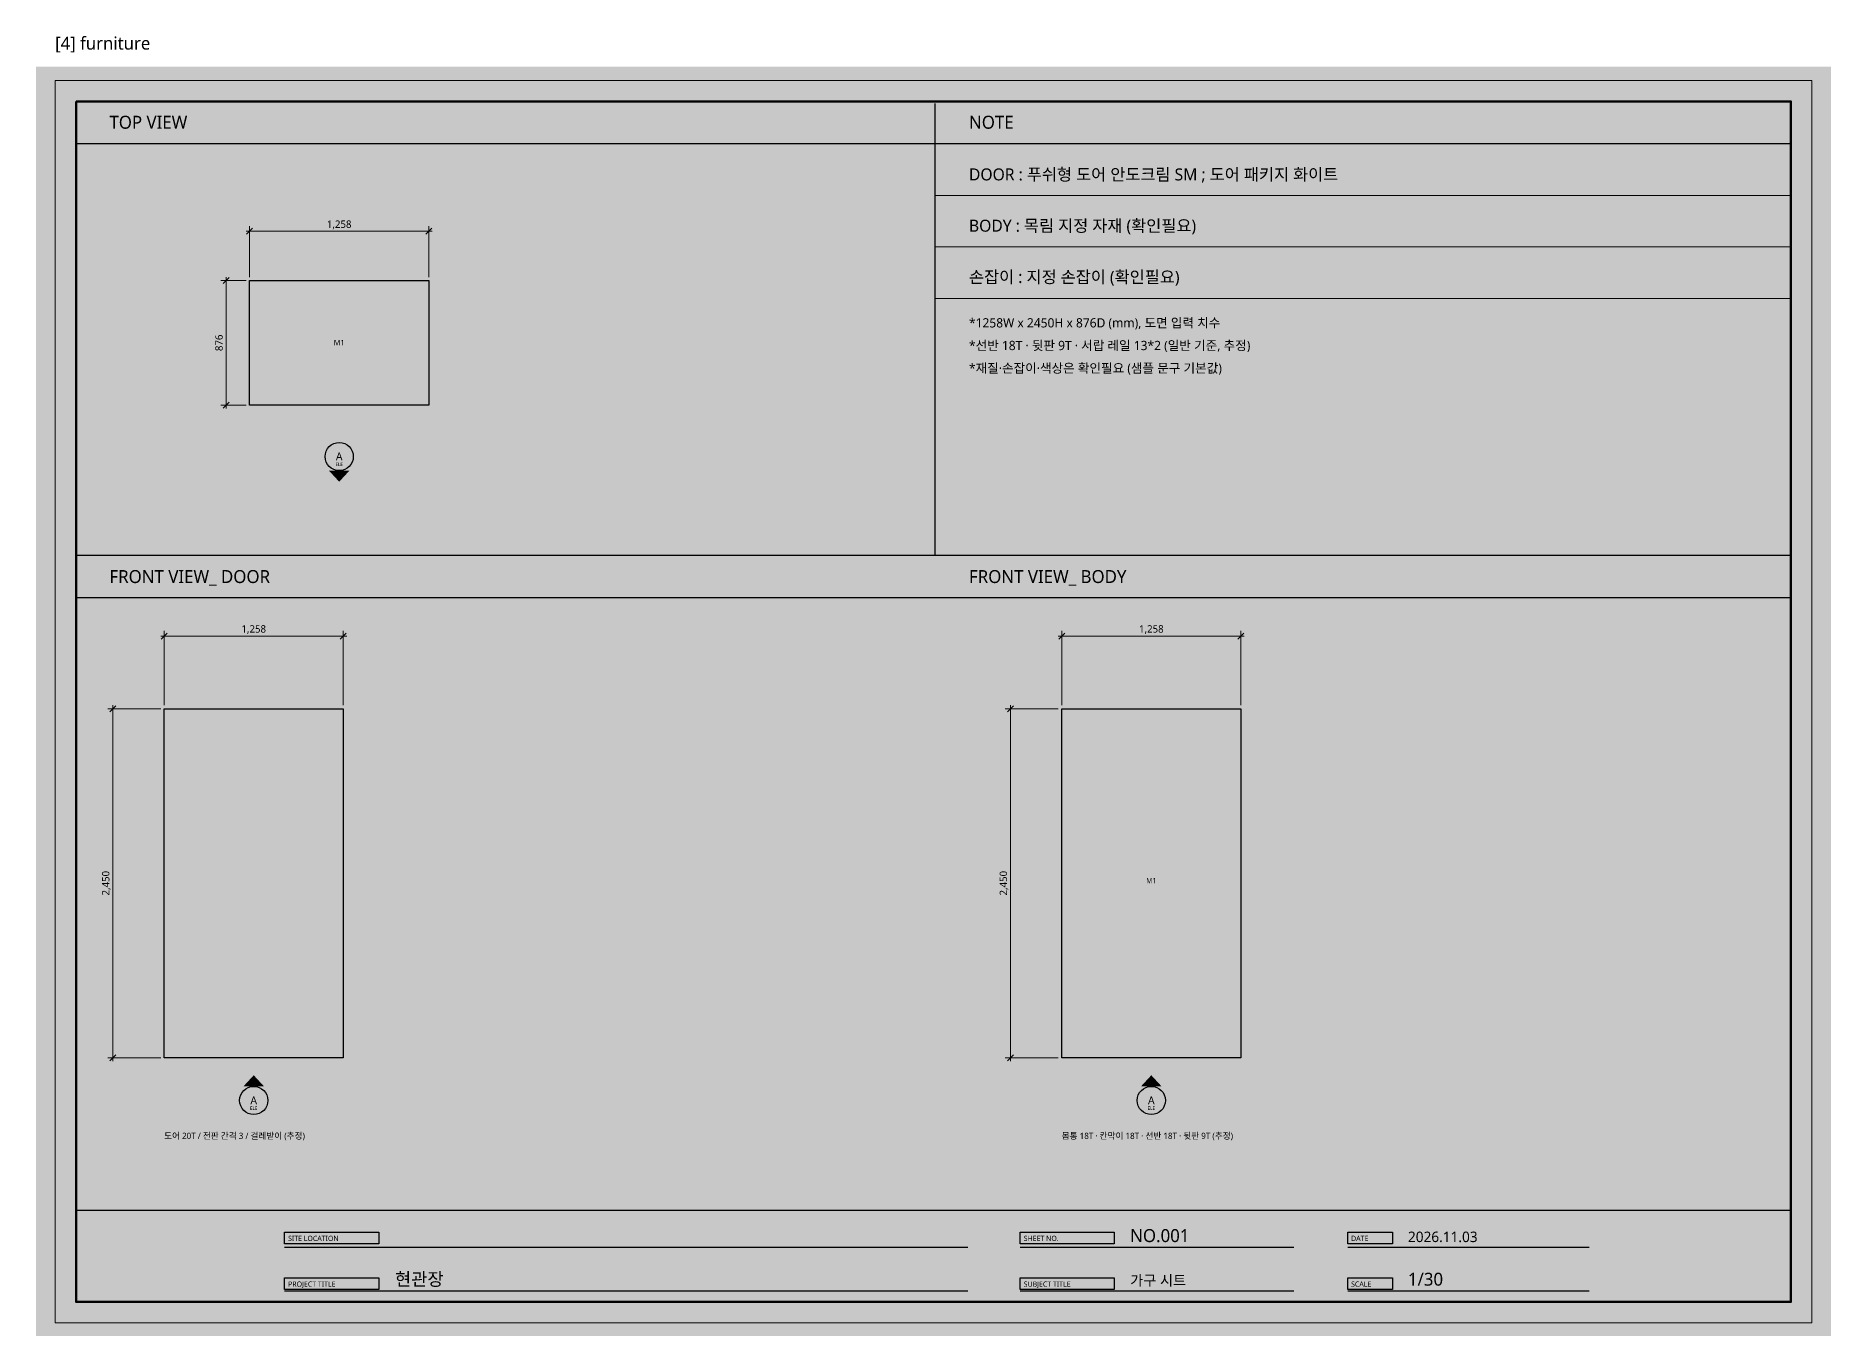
# Model space of a CAD drawing. Header units: millimetres. Extents: x 0 to 3420, y 0 to 304.
# Drawn here: x 1500 to 1920, y 0 to 304.2 of the extents above; entities that cross this region are included whole.
import ezdxf
from ezdxf.enums import TextEntityAlignment as Align

# ---------------------------------------------------------------- set-up
doc = ezdxf.new("R2010")
doc.units = ezdxf.units.MM
for name, color, linetype, lineweight, true_color in [('BG', 7, 'Continuous', 0, 0xffffff), ('DIM', 7, 'Continuous', 13, 0x969696), ('FRAME', 7, 'Continuous', 100, 0x000000), ('NOTE_BLUE', 7, 'Continuous', 9, 0x0000ff), ('NOTE_RED', 7, 'Continuous', 25, 0xde0038), ('OUTLINE', 7, 'Continuous', 25, 0x000000), ('SHEET_FRAME_INFO', 7, 'Continuous', 0, 0x5a5a5a), ('TEXT', 7, 'Continuous', 13, 0x000000), ('THIN', 7, 'Continuous', 5, 0x6e6e6e)]:
    doc.layers.add(name, color=color, linetype=linetype, lineweight=lineweight, true_color=true_color)
doc.styles.add('MALGUN', font='malgun.ttf')

msp = doc.modelspace()

# ---------------------------------------------------------------- linework, layer by layer
at = {"layer": 'BG', "lineweight": 0, "true_color": 0xffffff}
msp.add_solid([(1500, 0), (1920, 0), (1500, 297), (1920, 297)], dxfattribs=at)
at = {"layer": 'DIM', "lineweight": 13, "true_color": 0x969696}
for p, q in [((1549.2, 258.5), (1592.7167, 258.5)), ((1550, 247.8), (1550, 259.7)), ((1591.9167, 247.8), (1591.9167, 259.7)), ((1544.5, 247.8), (1544.5, 217)), ((1549.2, 247), (1543.3, 247)), ((1549.2, 217.8), (1543.3, 217.8)), ((1529.2, 163.8), (1572.7167, 163.8)), ((1530, 147.6), (1530, 165)), ((1571.9167, 147.6), (1571.9167, 165)), ((1739.2, 163.8), (1782.7167, 163.8)), ((1740, 147.6), (1740, 165)), ((1781.9167, 147.6), (1781.9167, 165)), ((1518, 147.6), (1518, 64.3333)), ((1728, 147.6), (1728, 64.3333)), ((1529.2, 146.8), (1516.8, 146.8)), ((1739.2, 146.8), (1726.8, 146.8)), ((1529.2, 65.1333), (1516.8, 65.1333)), ((1739.2, 65.1333), (1726.8, 65.1333))]:
    msp.add_line(p, q, dxfattribs=at)
at = {"layer": 'DIM', "lineweight": 13, "true_color": 0x5a5a5a}
for p, q in [((1549.3, 257.8), (1550.7, 259.2)), ((1591.2167, 257.8), (1592.6167, 259.2)), ((1543.8, 246.3), (1545.2, 247.7)), ((1543.8, 217.1), (1545.2, 218.5)), ((1529.3, 163.1), (1530.7, 164.5)), ((1571.2167, 163.1), (1572.6167, 164.5)), ((1739.3, 163.1), (1740.7, 164.5)), ((1781.2167, 163.1), (1782.6167, 164.5)), ((1517.3, 146.1), (1518.7, 147.5)), ((1727.3, 146.1), (1728.7, 147.5)), ((1517.3, 64.4333), (1518.7, 65.8333)), ((1727.3, 64.4333), (1728.7, 65.8333))]:
    msp.add_line(p, q, dxfattribs=at)
at = {"layer": 'FRAME', "lineweight": 25, "true_color": 0x000000}
for p, q in [((1710.3, 288.4), (1710.3, 182.7)), ((1509.4, 279), (1910.6, 279)), ((1509.4, 182.7), (1910.6, 182.7)), ((1509.4, 172.8), (1910.6, 172.8)), ((1509.4, 29.5), (1910.6, 29.5))]:
    msp.add_line(p, q, dxfattribs=at)
at = {"layer": 'FRAME', "lineweight": 13, "true_color": 0x000000}
for p, q in [((1710.3, 266.9), (1910.6, 266.9)), ((1710.3, 254.9), (1910.6, 254.9)), ((1710.3, 242.8), (1910.6, 242.8))]:
    msp.add_line(p, q, dxfattribs=at)
msp.add_lwpolyline([(1504.5, 293.8), (1915.5, 293.8), (1915.5, 3.1), (1504.5, 3.1)], close=True, dxfattribs=at)
at = {"layer": 'FRAME', "lineweight": 100, "true_color": 0x000000}
msp.add_lwpolyline([(1509.4, 288.9), (1910.6, 288.9), (1910.6, 8), (1509.4, 8)], close=True, dxfattribs=at)
at = {"layer": 'FRAME', "lineweight": 0, "true_color": 0x555555}
for points in [[(1558.2, 24.3), (1580.2, 24.3), (1558.2, 21.6), (1580.2, 21.6)], [(1730.3, 24.3), (1752.3, 24.3), (1730.3, 21.6), (1752.3, 21.6)], [(1806.9, 24.3), (1817.4, 24.3), (1806.9, 21.6), (1817.4, 21.6)], [(1558.2, 13.6), (1580.2, 13.6), (1558.2, 10.9), (1580.2, 10.9)], [(1730.3, 13.6), (1752.3, 13.6), (1730.3, 10.9), (1752.3, 10.9)], [(1806.9, 13.6), (1817.4, 13.6), (1806.9, 10.9), (1817.4, 10.9)]]:
    msp.add_solid(points, dxfattribs=at)
at = {"layer": 'OUTLINE', "lineweight": 25, "true_color": 0x000000}
for p, q in [((1558.2, 20.8), (1718, 20.8)), ((1730.3, 20.8), (1794.3, 20.8)), ((1806.9, 20.8), (1863.4, 20.8)), ((1558.2, 10.6), (1718, 10.6)), ((1730.3, 10.6), (1794.3, 10.6)), ((1806.9, 10.6), (1863.4, 10.6))]:
    msp.add_line(p, q, dxfattribs=at)
for points in [[(1550, 247), (1591.9167, 247), (1591.9167, 217.8), (1550, 217.8)], [(1530, 146.8), (1571.9167, 146.8), (1571.9167, 65.1333), (1530, 65.1333)], [(1740, 146.8), (1781.9167, 146.8), (1781.9167, 65.1333), (1740, 65.1333)], [(1558.2, 24.3), (1580.2, 24.3), (1580.2, 21.6), (1558.2, 21.6)], [(1730.3, 24.3), (1752.3, 24.3), (1752.3, 21.6), (1730.3, 21.6)], [(1806.9, 24.3), (1817.4, 24.3), (1817.4, 21.6), (1806.9, 21.6)], [(1558.2, 13.6), (1580.2, 13.6), (1580.2, 10.9), (1558.2, 10.9)], [(1730.3, 13.6), (1752.3, 13.6), (1752.3, 10.9), (1730.3, 10.9)], [(1806.9, 13.6), (1817.4, 13.6), (1817.4, 10.9), (1806.9, 10.9)]]:
    msp.add_lwpolyline(points, close=True, dxfattribs=at)
for centre in [(1570.9583, 205.8), (1550.9583, 55.1333), (1760.9583, 55.1333)]:
    msp.add_circle(centre, 3.3, dxfattribs=at)
at = {"layer": 'OUTLINE', "lineweight": 0, "true_color": 0x000000}
for points in [[(1568.5583, 202.5), (1573.3583, 202.5), (1570.9583, 199.9)], [(1548.5583, 58.4333), (1553.3583, 58.4333), (1550.9583, 61.0333)], [(1758.5583, 58.4333), (1763.3583, 58.4333), (1760.9583, 61.0333)]]:
    msp.add_solid(points, dxfattribs=at)
at = {"layer": 'THIN', "lineweight": 5, "true_color": 0x6e6e6e}
msp.add_line((1740, 65.1333), (1781.9167, 65.1333), dxfattribs=at)
msp.add_lwpolyline([(1550, 247), (1591.9167, 247), (1591.9167, 217.8), (1550, 217.8)], close=True, dxfattribs=at)

# ---------------------------------------------------------------- texts
at = {"layer": 'NOTE_BLUE', "true_color": 0x0000ff, "style": 'MALGUN'}
for s, p in [('도어 20T / 전판 간격 3 / 걸레받이 (추정)', (1530, 46.1333)), ('몸통 18T · 칸막이 18T · 선반 18T · 뒷판 9T (추정)', (1740, 46.1333))]:
    msp.add_text(s, height=1.44, dxfattribs=at).set_placement(p)
at = {"layer": 'NOTE_RED', "true_color": 0xde0038, "style": 'MALGUN'}
for s, height, p in [('손잡이 : 지정 손잡이 (확인필요)', 2.808, (1718.3, 246.4)), ('*재질·손잡이·색상은 확인필요 (샘플 문구 기본값)', 2.16, (1718.3, 225.4))]:
    msp.add_text(s, height=height, dxfattribs=at).set_placement(p)
at = {"layer": 'SHEET_FRAME_INFO', "true_color": 0x5a5a5a, "style": 'MALGUN'}
msp.add_text('[4] furniture', height=3, dxfattribs=at).set_placement((1504.5, 301))
at = {"layer": 'TEXT', "true_color": 0x000000, "style": 'MALGUN'}
for s, height, p in [('TOP VIEW', 3.024, (1517.2, 282.5)), ('NOTE', 3.024, (1718.3, 282.5)), ('DOOR : 푸쉬형 도어^J안도크림 SM ; 도어 패키지^J화이트', 2.808, (1718.3, 270.4)), ('BODY : 목림 지정 자재 (확인필요)', 2.808, (1718.3, 258.4)), ('*1258W x 2450H x 876D (mm), 도면 입력 치수', 2.16, (1718.3, 236)), ('*선반 18T · 뒷판 9T · 서랍 레일 13*2 (일반 기준, 추정)', 2.16, (1718.3, 230.7)), ('FRONT VIEW_ DOOR', 3.024, (1517.2, 176.2)), ('FRONT VIEW_ BODY', 3.024, (1718.3, 176.2)), ('NO.001', 3.024, (1756, 22)), ('2026.11.03', 2.448, (1821, 22)), ('현관장', 3.024, (1584, 11.8)), ('가구 시트', 2.448, (1756, 11.8)), ('1/30', 3.024, (1821, 11.8))]:
    msp.add_text(s, height=height, dxfattribs=at).set_placement(p)
for s, height, p in [('1,258', 1.728, (1570.9583, 259.3)), ('A', 1.872, (1570.9583, 204.9)), ('ELE', 0.792, (1570.9583, 203.6)), ('1,258', 1.728, (1550.9583, 164.6)), ('1,258', 1.728, (1760.9583, 164.6)), ('A', 1.872, (1550.9583, 54.2333)), ('A', 1.872, (1760.9583, 54.2333)), ('ELE', 0.792, (1550.9583, 52.9333)), ('ELE', 0.792, (1760.9583, 52.9333))]:
    msp.add_text(s, height=height, dxfattribs=at).set_placement(p, align=Align.CENTER)
for s, p in [('876', (1543.7, 232.4)), ('2,450', (1517.2, 105.9667)), ('2,450', (1727.2, 105.9667))]:
    msp.add_text(s, height=1.728, rotation=90, dxfattribs=at).set_placement(p, align=Align.CENTER)
at = {"layer": 'TEXT', "true_color": 0x5a5a5a, "style": 'MALGUN'}
for height, p in [(1.296, (1570.9583, 231.8)), (1.224, (1760.9583, 105.9667))]:
    msp.add_text('M1', height=height, dxfattribs=at).set_placement(p, align=Align.CENTER)
at = {"layer": 'TEXT', "true_color": 0xffffff, "style": 'MALGUN'}
for s, p in [('SITE LOCATION', (1559, 22.25)), ('SHEET NO.', (1731.1, 22.25)), ('DATE', (1807.7, 22.25)), ('PROJECT TITLE', (1559, 11.55)), ('SUBJECT TITLE', (1731.1, 11.55)), ('SCALE', (1807.7, 11.55))]:
    msp.add_text(s, height=1.224, dxfattribs=at).set_placement(p)

doc.saveas('drawing.dxf')
